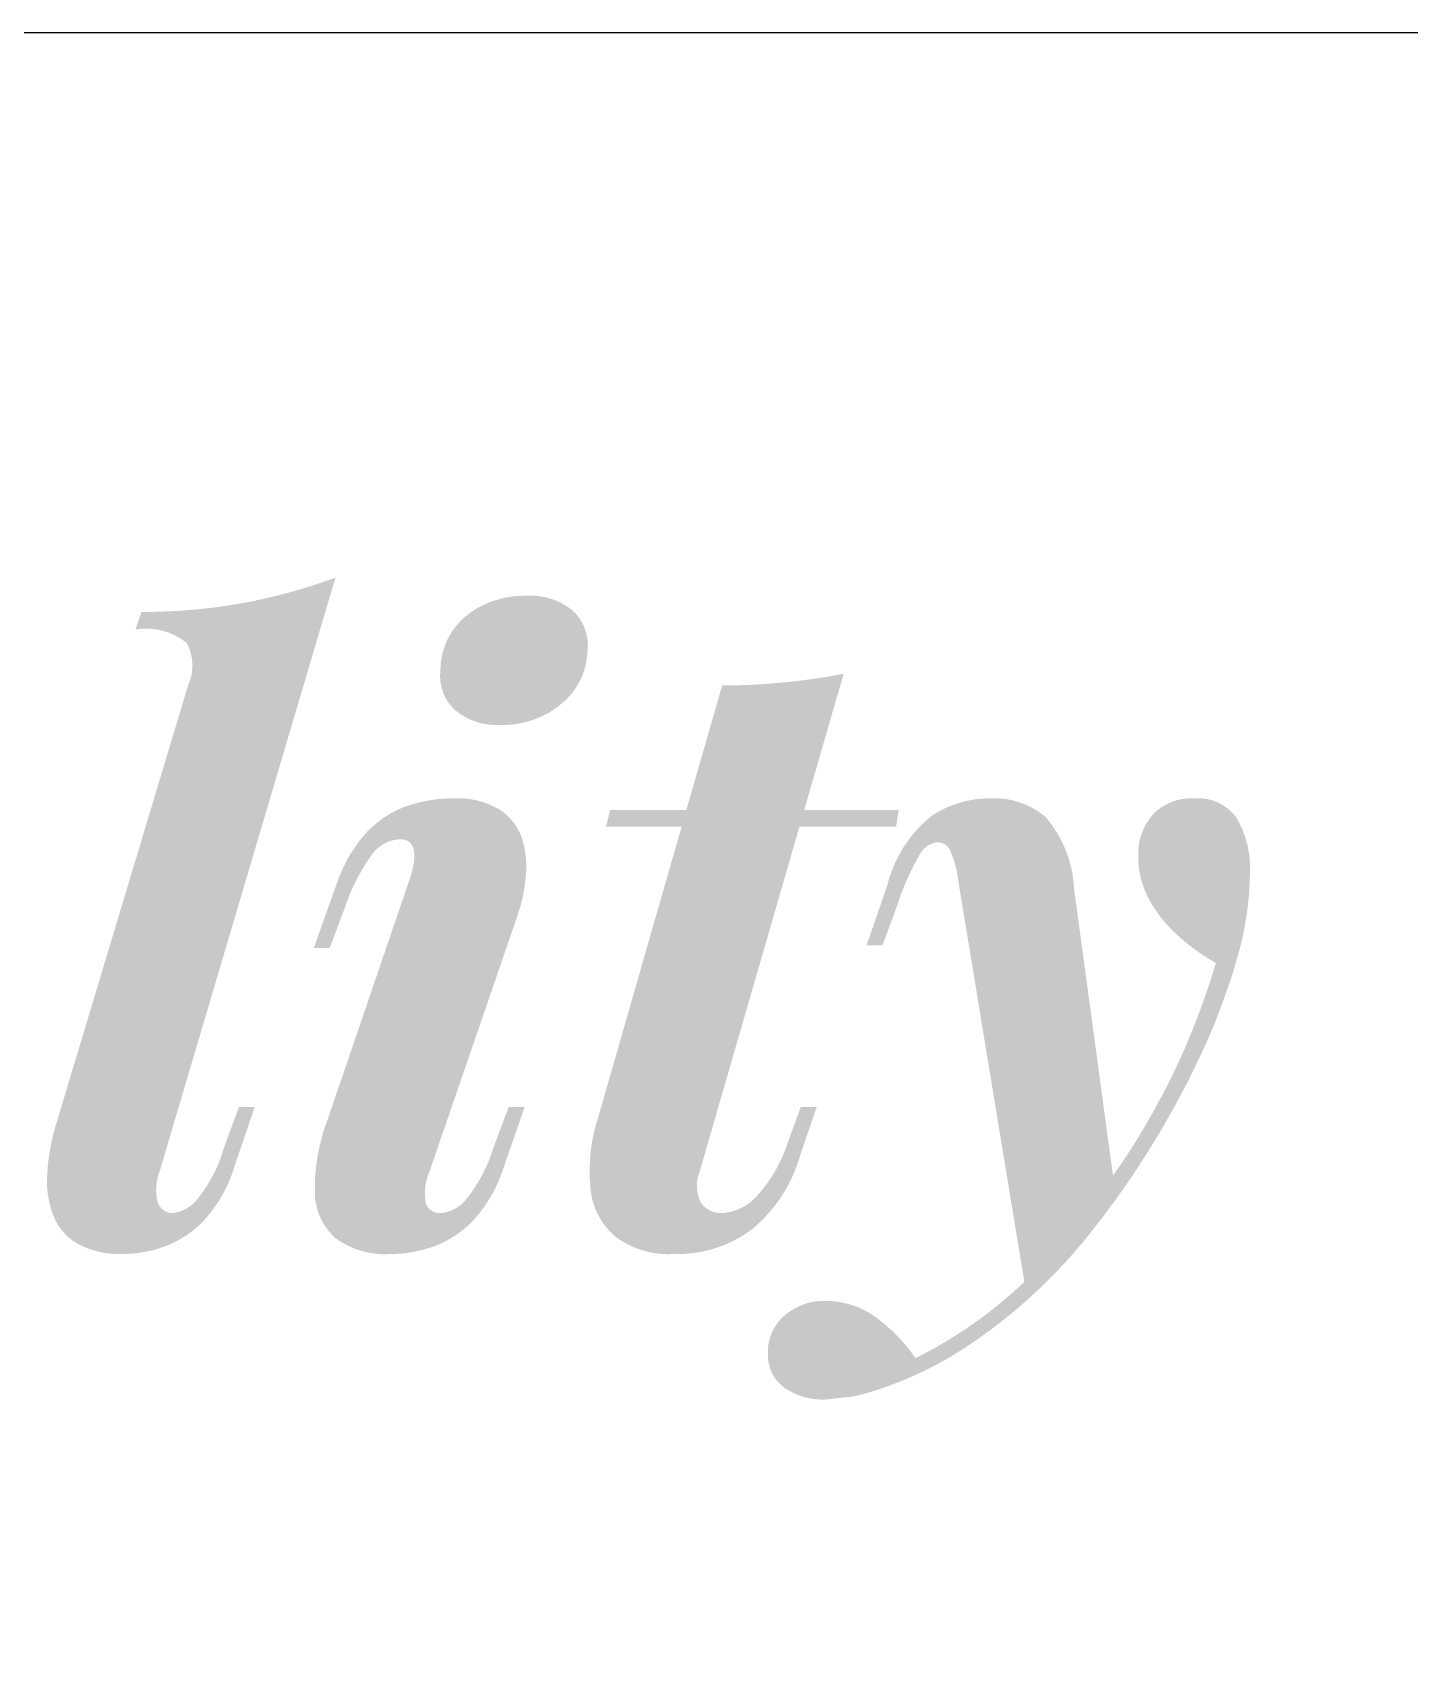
# Model space of a CAD drawing. Header units: millimetres. Extents: x 1235 to 1439, y 1033 to 1126.
# Drawn here: x 1259.47 to 1269.24, y 1114.39 to 1126.01 of the extents above; entities that cross this region are included whole.
import ezdxf

# ---------------------------------------------------------------- set-up
doc = ezdxf.new("R2010")
doc.units = ezdxf.units.MM
doc.layers.add('默认', color=18, linetype='Continuous', true_color=0x000000)

msp = doc.modelspace()

# ---------------------------------------------------------------- hatches: boundary and pattern name
at = {"layer": '默认'}
for points in [[(1261.622, 1122.149), (1260.375, 1117.937), (1260.373, 1117.931), (1260.37, 1117.924), (1260.368, 1117.917), (1260.366, 1117.91), (1260.364, 1117.904), (1260.362, 1117.897), (1260.36, 1117.89), (1260.358, 1117.883), (1260.357, 1117.876), (1260.356, 1117.869), (1260.354, 1117.861), (1260.353, 1117.854), (1260.353, 1117.847), (1260.352, 1117.84), (1260.351, 1117.833), (1260.351, 1117.825), (1260.35, 1117.818), (1260.35, 1117.811), (1260.35, 1117.804), (1260.35, 1117.797), (1260.351, 1117.789), (1260.351, 1117.782), (1260.352, 1117.775), (1260.352, 1117.768), (1260.353, 1117.761), (1260.354, 1117.753), (1260.355, 1117.746), (1260.357, 1117.739), (1260.358, 1117.732), (1260.36, 1117.725), (1260.361, 1117.719), (1260.363, 1117.712), (1260.364, 1117.71), (1260.365, 1117.708), (1260.366, 1117.706), (1260.367, 1117.704), (1260.367, 1117.702), (1260.368, 1117.7), (1260.369, 1117.699), (1260.37, 1117.697), (1260.371, 1117.695), (1260.373, 1117.693), (1260.374, 1117.691), (1260.375, 1117.689), (1260.376, 1117.688), (1260.377, 1117.686), (1260.379, 1117.684), (1260.38, 1117.682), (1260.381, 1117.681), (1260.383, 1117.679), (1260.384, 1117.677), (1260.386, 1117.676), (1260.387, 1117.674), (1260.389, 1117.673), (1260.391, 1117.671), (1260.392, 1117.67), (1260.394, 1117.668), (1260.396, 1117.667), (1260.397, 1117.665), (1260.399, 1117.664), (1260.401, 1117.662), (1260.403, 1117.661), (1260.404, 1117.66), (1260.406, 1117.659), (1260.408, 1117.657), (1260.41, 1117.656), (1260.412, 1117.655), (1260.414, 1117.654), (1260.416, 1117.653), (1260.418, 1117.652), (1260.42, 1117.651), (1260.422, 1117.65), (1260.424, 1117.649), (1260.426, 1117.648), (1260.428, 1117.647), (1260.43, 1117.647), (1260.432, 1117.646), (1260.435, 1117.645), (1260.437, 1117.645), (1260.439, 1117.644), (1260.441, 1117.644), (1260.443, 1117.643), (1260.445, 1117.643), (1260.447, 1117.642), (1260.449, 1117.642), (1260.452, 1117.642), (1260.454, 1117.641), (1260.456, 1117.641), (1260.458, 1117.641), (1260.46, 1117.641), (1260.462, 1117.641), (1260.464, 1117.64), (1260.466, 1117.64), (1260.468, 1117.64), (1260.47, 1117.64), (1260.472, 1117.641), (1260.478, 1117.641), (1260.484, 1117.643), (1260.489, 1117.644), (1260.495, 1117.645), (1260.501, 1117.646), (1260.506, 1117.648), (1260.512, 1117.65), (1260.517, 1117.651), (1260.523, 1117.653), (1260.528, 1117.655), (1260.534, 1117.657), (1260.539, 1117.66), (1260.544, 1117.662), (1260.55, 1117.665), (1260.555, 1117.667), (1260.56, 1117.67), (1260.565, 1117.673), (1260.57, 1117.676), (1260.575, 1117.679), (1260.58, 1117.682), (1260.585, 1117.685), (1260.59, 1117.689), (1260.595, 1117.692), (1260.599, 1117.696), (1260.604, 1117.7), (1260.608, 1117.703), (1260.612, 1117.707), (1260.617, 1117.711), (1260.621, 1117.715), (1260.625, 1117.719), (1260.629, 1117.724), (1260.633, 1117.728), (1260.65, 1117.749), (1260.666, 1117.77), (1260.682, 1117.792), (1260.697, 1117.814), (1260.712, 1117.836), (1260.726, 1117.86), (1260.74, 1117.883), (1260.752, 1117.907), (1260.765, 1117.931), (1260.776, 1117.955), (1260.787, 1117.98), (1260.798, 1118.005), (1260.807, 1118.03), (1260.816, 1118.056), (1260.824, 1118.081), (1260.832, 1118.107), (1260.938, 1118.394), (1261.05, 1118.394), (1260.902, 1117.961), (1260.894, 1117.935), (1260.885, 1117.91), (1260.875, 1117.884), (1260.864, 1117.859), (1260.853, 1117.834), (1260.841, 1117.81), (1260.829, 1117.785), (1260.815, 1117.761), (1260.801, 1117.738), (1260.787, 1117.715), (1260.771, 1117.692), (1260.756, 1117.67), (1260.739, 1117.648), (1260.722, 1117.627), (1260.705, 1117.606), (1260.687, 1117.586), (1260.672, 1117.571), (1260.657, 1117.556), (1260.641, 1117.542), (1260.625, 1117.529), (1260.609, 1117.515), (1260.592, 1117.502), (1260.575, 1117.49), (1260.557, 1117.478), (1260.539, 1117.467), (1260.521, 1117.456), (1260.503, 1117.446), (1260.484, 1117.436), (1260.465, 1117.426), (1260.446, 1117.418), (1260.427, 1117.41), (1260.407, 1117.402), (1260.389, 1117.396), (1260.372, 1117.39), (1260.354, 1117.385), (1260.335, 1117.38), (1260.317, 1117.375), (1260.299, 1117.371), (1260.28, 1117.367), (1260.262, 1117.363), (1260.243, 1117.36), (1260.224, 1117.358), (1260.206, 1117.355), (1260.187, 1117.353), (1260.168, 1117.352), (1260.149, 1117.351), (1260.131, 1117.35), (1260.112, 1117.35), (1260.092, 1117.349), (1260.072, 1117.35), (1260.051, 1117.35), (1260.031, 1117.352), (1260.011, 1117.354), (1259.991, 1117.357), (1259.971, 1117.36), (1259.951, 1117.364), (1259.931, 1117.369), (1259.912, 1117.374), (1259.892, 1117.38), (1259.873, 1117.387), (1259.854, 1117.394), (1259.835, 1117.402), (1259.817, 1117.41), (1259.799, 1117.419), (1259.792, 1117.423), (1259.785, 1117.427), (1259.778, 1117.431), (1259.771, 1117.436), (1259.764, 1117.441), (1259.757, 1117.445), (1259.751, 1117.45), (1259.744, 1117.456), (1259.738, 1117.461), (1259.731, 1117.466), (1259.725, 1117.472), (1259.719, 1117.478), (1259.713, 1117.483), (1259.707, 1117.489), (1259.701, 1117.495), (1259.695, 1117.502), (1259.69, 1117.508), (1259.684, 1117.514), (1259.679, 1117.521), (1259.674, 1117.528), (1259.669, 1117.534), (1259.664, 1117.541), (1259.659, 1117.548), (1259.655, 1117.555), (1259.65, 1117.562), (1259.646, 1117.57), (1259.642, 1117.577), (1259.638, 1117.584), (1259.634, 1117.591), (1259.631, 1117.599), (1259.627, 1117.606), (1259.624, 1117.614), (1259.617, 1117.632), (1259.611, 1117.649), (1259.605, 1117.667), (1259.6, 1117.686), (1259.595, 1117.704), (1259.591, 1117.723), (1259.587, 1117.742), (1259.584, 1117.76), (1259.581, 1117.779), (1259.579, 1117.798), (1259.577, 1117.817), (1259.576, 1117.836), (1259.575, 1117.855), (1259.575, 1117.874), (1259.576, 1117.893), (1259.577, 1117.912), (1259.58, 1117.961), (1259.585, 1118.009), (1259.592, 1118.057), (1259.6, 1118.105), (1259.609, 1118.153), (1259.62, 1118.201), (1259.633, 1118.248), (1259.647, 1118.294), (1260.578, 1121.39), (1260.582, 1121.398), (1260.585, 1121.407), (1260.588, 1121.416), (1260.591, 1121.425), (1260.594, 1121.434), (1260.597, 1121.443), (1260.599, 1121.452), (1260.601, 1121.462), (1260.603, 1121.471), (1260.604, 1121.481), (1260.605, 1121.491), (1260.606, 1121.5), (1260.607, 1121.51), (1260.607, 1121.52), (1260.607, 1121.53), (1260.607, 1121.539), (1260.606, 1121.549), (1260.605, 1121.559), (1260.604, 1121.569), (1260.603, 1121.578), (1260.601, 1121.588), (1260.599, 1121.597), (1260.597, 1121.607), (1260.595, 1121.616), (1260.592, 1121.625), (1260.589, 1121.635), (1260.586, 1121.644), (1260.582, 1121.652), (1260.579, 1121.661), (1260.575, 1121.67), (1260.571, 1121.678), (1260.566, 1121.686), (1260.557, 1121.694), (1260.547, 1121.7), (1260.538, 1121.707), (1260.528, 1121.714), (1260.518, 1121.72), (1260.507, 1121.726), (1260.497, 1121.732), (1260.486, 1121.737), (1260.475, 1121.743), (1260.464, 1121.748), (1260.453, 1121.753), (1260.442, 1121.757), (1260.43, 1121.761), (1260.419, 1121.765), (1260.407, 1121.769), (1260.395, 1121.772), (1260.383, 1121.775), (1260.371, 1121.777), (1260.36, 1121.78), (1260.348, 1121.782), (1260.335, 1121.783), (1260.323, 1121.785), (1260.311, 1121.786), (1260.299, 1121.786), (1260.287, 1121.787), (1260.275, 1121.787), (1260.263, 1121.787), (1260.251, 1121.786), (1260.239, 1121.785), (1260.228, 1121.784), (1260.216, 1121.783), (1260.204, 1121.781), (1260.246, 1121.906), (1260.333, 1121.906), (1260.421, 1121.909), (1260.508, 1121.913), (1260.596, 1121.92), (1260.684, 1121.928), (1260.771, 1121.938), (1260.858, 1121.951), (1260.945, 1121.965), (1261.032, 1121.981), (1261.118, 1122), (1261.203, 1122.02), (1261.288, 1122.042), (1261.373, 1122.066), (1261.457, 1122.092), (1261.54, 1122.12)], [(1262.367, 1121.491), (1262.367, 1121.504), (1262.368, 1121.518), (1262.369, 1121.532), (1262.37, 1121.545), (1262.372, 1121.559), (1262.374, 1121.573), (1262.376, 1121.587), (1262.379, 1121.601), (1262.382, 1121.614), (1262.386, 1121.628), (1262.39, 1121.642), (1262.395, 1121.655), (1262.399, 1121.668), (1262.405, 1121.682), (1262.41, 1121.695), (1262.416, 1121.708), (1262.423, 1121.721), (1262.429, 1121.733), (1262.436, 1121.745), (1262.444, 1121.758), (1262.451, 1121.77), (1262.46, 1121.781), (1262.468, 1121.793), (1262.477, 1121.804), (1262.485, 1121.815), (1262.495, 1121.825), (1262.504, 1121.836), (1262.514, 1121.846), (1262.524, 1121.855), (1262.534, 1121.864), (1262.544, 1121.873), (1262.555, 1121.882), (1262.566, 1121.89), (1262.577, 1121.899), (1262.588, 1121.907), (1262.6, 1121.914), (1262.612, 1121.922), (1262.624, 1121.929), (1262.636, 1121.936), (1262.649, 1121.943), (1262.661, 1121.949), (1262.674, 1121.955), (1262.687, 1121.961), (1262.7, 1121.967), (1262.713, 1121.973), (1262.726, 1121.978), (1262.739, 1121.983), (1262.753, 1121.987), (1262.766, 1121.991), (1262.78, 1121.995), (1262.794, 1121.999), (1262.808, 1122.002), (1262.821, 1122.006), (1262.835, 1122.008), (1262.849, 1122.011), (1262.863, 1122.013), (1262.877, 1122.015), (1262.891, 1122.017), (1262.905, 1122.018), (1262.919, 1122.019), (1262.933, 1122.019), (1262.947, 1122.02), (1262.961, 1122.02), (1262.975, 1122.02), (1262.986, 1122.02), (1262.997, 1122.021), (1263.008, 1122.021), (1263.019, 1122.021), (1263.03, 1122.02), (1263.041, 1122.02), (1263.052, 1122.019), (1263.063, 1122.018), (1263.074, 1122.016), (1263.085, 1122.015), (1263.096, 1122.013), (1263.107, 1122.01), (1263.119, 1122.008), (1263.129, 1122.005), (1263.14, 1122.002), (1263.151, 1121.999), (1263.162, 1121.995), (1263.173, 1121.991), (1263.183, 1121.987), (1263.194, 1121.983), (1263.204, 1121.978), (1263.214, 1121.974), (1263.224, 1121.969), (1263.234, 1121.963), (1263.244, 1121.958), (1263.253, 1121.952), (1263.263, 1121.946), (1263.272, 1121.94), (1263.281, 1121.934), (1263.29, 1121.928), (1263.299, 1121.921), (1263.307, 1121.914), (1263.314, 1121.907), (1263.321, 1121.9), (1263.328, 1121.893), (1263.334, 1121.886), (1263.34, 1121.878), (1263.346, 1121.87), (1263.352, 1121.862), (1263.357, 1121.854), (1263.363, 1121.846), (1263.368, 1121.837), (1263.373, 1121.828), (1263.377, 1121.819), (1263.382, 1121.81), (1263.386, 1121.801), (1263.389, 1121.792), (1263.393, 1121.782), (1263.396, 1121.773), (1263.399, 1121.763), (1263.402, 1121.753), (1263.404, 1121.743), (1263.406, 1121.734), (1263.408, 1121.724), (1263.41, 1121.714), (1263.411, 1121.704), (1263.412, 1121.694), (1263.412, 1121.684), (1263.413, 1121.674), (1263.413, 1121.664), (1263.412, 1121.655), (1263.412, 1121.645), (1263.411, 1121.635), (1263.41, 1121.626), (1263.409, 1121.613), (1263.408, 1121.599), (1263.407, 1121.586), (1263.405, 1121.573), (1263.403, 1121.56), (1263.401, 1121.546), (1263.398, 1121.533), (1263.395, 1121.52), (1263.392, 1121.507), (1263.388, 1121.494), (1263.383, 1121.481), (1263.379, 1121.468), (1263.374, 1121.455), (1263.368, 1121.442), (1263.363, 1121.43), (1263.357, 1121.417), (1263.35, 1121.405), (1263.344, 1121.393), (1263.337, 1121.381), (1263.329, 1121.37), (1263.322, 1121.358), (1263.314, 1121.347), (1263.306, 1121.336), (1263.297, 1121.325), (1263.288, 1121.315), (1263.279, 1121.305), (1263.27, 1121.295), (1263.261, 1121.286), (1263.251, 1121.276), (1263.241, 1121.267), (1263.231, 1121.259), (1263.21, 1121.242), (1263.199, 1121.233), (1263.187, 1121.225), (1263.176, 1121.216), (1263.164, 1121.208), (1263.152, 1121.201), (1263.14, 1121.193), (1263.127, 1121.186), (1263.115, 1121.179), (1263.102, 1121.173), (1263.089, 1121.166), (1263.076, 1121.16), (1263.062, 1121.155), (1263.049, 1121.149), (1263.036, 1121.144), (1263.022, 1121.139), (1263.008, 1121.134), (1262.994, 1121.13), (1262.98, 1121.126), (1262.966, 1121.123), (1262.952, 1121.119), (1262.938, 1121.116), (1262.924, 1121.114), (1262.91, 1121.111), (1262.896, 1121.109), (1262.882, 1121.107), (1262.867, 1121.106), (1262.853, 1121.105), (1262.839, 1121.104), (1262.825, 1121.104), (1262.811, 1121.104), (1262.797, 1121.104), (1262.786, 1121.103), (1262.775, 1121.103), (1262.764, 1121.103), (1262.753, 1121.103), (1262.743, 1121.103), (1262.732, 1121.104), (1262.721, 1121.105), (1262.71, 1121.106), (1262.699, 1121.108), (1262.688, 1121.109), (1262.677, 1121.111), (1262.666, 1121.114), (1262.655, 1121.116), (1262.644, 1121.119), (1262.634, 1121.122), (1262.623, 1121.125), (1262.613, 1121.129), (1262.602, 1121.133), (1262.592, 1121.137), (1262.582, 1121.141), (1262.571, 1121.145), (1262.561, 1121.15), (1262.552, 1121.155), (1262.542, 1121.16), (1262.532, 1121.166), (1262.523, 1121.172), (1262.514, 1121.177), (1262.504, 1121.183), (1262.495, 1121.19), (1262.487, 1121.196), (1262.478, 1121.203), (1262.47, 1121.209), (1262.463, 1121.216), (1262.456, 1121.223), (1262.45, 1121.23), (1262.444, 1121.237), (1262.438, 1121.244), (1262.432, 1121.252), (1262.426, 1121.26), (1262.42, 1121.268), (1262.415, 1121.276), (1262.41, 1121.284), (1262.405, 1121.293), (1262.401, 1121.302), (1262.396, 1121.31), (1262.392, 1121.319), (1262.388, 1121.329), (1262.385, 1121.338), (1262.382, 1121.347), (1262.379, 1121.357), (1262.376, 1121.366), (1262.374, 1121.376), (1262.372, 1121.385), (1262.37, 1121.395), (1262.368, 1121.405), (1262.367, 1121.414), (1262.366, 1121.424), (1262.365, 1121.434), (1262.365, 1121.443), (1262.365, 1121.453), (1262.365, 1121.462), (1262.366, 1121.472), (1262.366, 1121.481)], [(1265.228, 1121.467), (1264.948, 1120.5), (1265.618, 1120.5), (1265.6, 1120.381), (1264.914, 1120.381), (1264.207, 1117.937), (1264.205, 1117.931), (1264.202, 1117.924), (1264.2, 1117.917), (1264.198, 1117.91), (1264.196, 1117.904), (1264.194, 1117.897), (1264.192, 1117.889), (1264.191, 1117.882), (1264.19, 1117.875), (1264.189, 1117.868), (1264.188, 1117.861), (1264.187, 1117.853), (1264.187, 1117.846), (1264.187, 1117.839), (1264.187, 1117.831), (1264.187, 1117.824), (1264.187, 1117.816), (1264.188, 1117.809), (1264.189, 1117.802), (1264.19, 1117.794), (1264.191, 1117.787), (1264.192, 1117.78), (1264.194, 1117.773), (1264.196, 1117.766), (1264.198, 1117.759), (1264.2, 1117.752), (1264.202, 1117.745), (1264.205, 1117.738), (1264.207, 1117.732), (1264.21, 1117.725), (1264.213, 1117.719), (1264.216, 1117.712), (1264.219, 1117.708), (1264.223, 1117.704), (1264.226, 1117.7), (1264.23, 1117.696), (1264.233, 1117.692), (1264.237, 1117.688), (1264.241, 1117.685), (1264.245, 1117.681), (1264.249, 1117.678), (1264.254, 1117.674), (1264.258, 1117.671), (1264.263, 1117.668), (1264.268, 1117.665), (1264.272, 1117.662), (1264.277, 1117.66), (1264.282, 1117.657), (1264.287, 1117.655), (1264.292, 1117.653), (1264.297, 1117.651), (1264.303, 1117.649), (1264.308, 1117.647), (1264.313, 1117.646), (1264.319, 1117.645), (1264.324, 1117.644), (1264.329, 1117.643), (1264.335, 1117.642), (1264.34, 1117.641), (1264.345, 1117.641), (1264.351, 1117.64), (1264.356, 1117.64), (1264.361, 1117.64), (1264.366, 1117.641), (1264.375, 1117.641), (1264.384, 1117.642), (1264.392, 1117.643), (1264.401, 1117.645), (1264.41, 1117.646), (1264.418, 1117.648), (1264.427, 1117.65), (1264.436, 1117.652), (1264.444, 1117.654), (1264.453, 1117.657), (1264.461, 1117.66), (1264.47, 1117.663), (1264.478, 1117.666), (1264.486, 1117.67), (1264.495, 1117.674), (1264.503, 1117.677), (1264.511, 1117.682), (1264.519, 1117.686), (1264.526, 1117.69), (1264.534, 1117.695), (1264.542, 1117.7), (1264.549, 1117.705), (1264.556, 1117.71), (1264.563, 1117.716), (1264.57, 1117.721), (1264.577, 1117.727), (1264.584, 1117.733), (1264.59, 1117.739), (1264.596, 1117.745), (1264.603, 1117.751), (1264.609, 1117.757), (1264.614, 1117.764), (1264.633, 1117.785), (1264.65, 1117.806), (1264.668, 1117.828), (1264.684, 1117.85), (1264.7, 1117.873), (1264.716, 1117.897), (1264.731, 1117.92), (1264.745, 1117.944), (1264.758, 1117.969), (1264.771, 1117.994), (1264.783, 1118.019), (1264.795, 1118.044), (1264.806, 1118.07), (1264.816, 1118.096), (1264.825, 1118.122), (1264.834, 1118.148), (1264.924, 1118.394), (1265.037, 1118.394), (1264.919, 1118.049), (1264.914, 1118.03), (1264.908, 1118.011), (1264.901, 1117.992), (1264.895, 1117.973), (1264.888, 1117.955), (1264.88, 1117.936), (1264.872, 1117.917), (1264.864, 1117.899), (1264.855, 1117.881), (1264.847, 1117.863), (1264.837, 1117.845), (1264.828, 1117.827), (1264.818, 1117.81), (1264.807, 1117.792), (1264.797, 1117.775), (1264.786, 1117.758), (1264.775, 1117.741), (1264.763, 1117.725), (1264.751, 1117.708), (1264.739, 1117.692), (1264.726, 1117.676), (1264.714, 1117.661), (1264.701, 1117.646), (1264.687, 1117.631), (1264.674, 1117.616), (1264.66, 1117.601), (1264.646, 1117.587), (1264.631, 1117.573), (1264.617, 1117.56), (1264.602, 1117.546), (1264.587, 1117.533), (1264.572, 1117.521), (1264.557, 1117.51), (1264.542, 1117.5), (1264.527, 1117.49), (1264.512, 1117.481), (1264.497, 1117.471), (1264.481, 1117.462), (1264.465, 1117.454), (1264.449, 1117.445), (1264.433, 1117.437), (1264.416, 1117.429), (1264.4, 1117.422), (1264.383, 1117.415), (1264.366, 1117.408), (1264.349, 1117.402), (1264.332, 1117.396), (1264.314, 1117.39), (1264.297, 1117.385), (1264.279, 1117.38), (1264.261, 1117.375), (1264.244, 1117.371), (1264.226, 1117.367), (1264.208, 1117.364), (1264.19, 1117.361), (1264.172, 1117.358), (1264.154, 1117.356), (1264.136, 1117.354), (1264.118, 1117.352), (1264.1, 1117.351), (1264.082, 1117.35), (1264.064, 1117.35), (1264.046, 1117.35), (1264.028, 1117.35), (1264.014, 1117.349), (1264.001, 1117.349), (1263.987, 1117.348), (1263.973, 1117.349), (1263.959, 1117.349), (1263.945, 1117.35), (1263.931, 1117.351), (1263.917, 1117.352), (1263.903, 1117.354), (1263.889, 1117.356), (1263.875, 1117.358), (1263.861, 1117.361), (1263.847, 1117.364), (1263.833, 1117.367), (1263.819, 1117.371), (1263.806, 1117.375), (1263.792, 1117.379), (1263.779, 1117.383), (1263.765, 1117.388), (1263.752, 1117.393), (1263.739, 1117.399), (1263.726, 1117.404), (1263.713, 1117.41), (1263.701, 1117.416), (1263.688, 1117.423), (1263.676, 1117.43), (1263.664, 1117.437), (1263.652, 1117.444), (1263.64, 1117.451), (1263.628, 1117.459), (1263.617, 1117.467), (1263.606, 1117.475), (1263.597, 1117.483), (1263.588, 1117.491), (1263.579, 1117.5), (1263.571, 1117.508), (1263.563, 1117.517), (1263.555, 1117.526), (1263.547, 1117.536), (1263.539, 1117.545), (1263.532, 1117.555), (1263.524, 1117.565), (1263.517, 1117.575), (1263.51, 1117.585), (1263.504, 1117.596), (1263.498, 1117.606), (1263.492, 1117.617), (1263.486, 1117.628), (1263.48, 1117.639), (1263.475, 1117.65), (1263.47, 1117.662), (1263.465, 1117.673), (1263.461, 1117.685), (1263.457, 1117.696), (1263.453, 1117.708), (1263.449, 1117.72), (1263.446, 1117.732), (1263.443, 1117.744), (1263.441, 1117.755), (1263.438, 1117.767), (1263.436, 1117.779), (1263.434, 1117.791), (1263.433, 1117.803), (1263.431, 1117.815), (1263.429, 1117.845), (1263.427, 1117.875), (1263.426, 1117.905), (1263.425, 1117.936), (1263.425, 1117.966), (1263.427, 1117.996), (1263.428, 1118.027), (1263.431, 1118.057), (1263.434, 1118.087), (1263.439, 1118.117), (1263.443, 1118.147), (1263.449, 1118.177), (1263.455, 1118.207), (1263.463, 1118.236), (1263.47, 1118.265), (1263.479, 1118.294), (1264.078, 1120.381), (1263.542, 1120.381), (1263.571, 1120.5), (1264.112, 1120.5), (1264.366, 1121.384), (1264.475, 1121.385), (1264.583, 1121.389), (1264.691, 1121.396), (1264.799, 1121.405), (1264.907, 1121.416), (1265.014, 1121.431), (1265.121, 1121.447)], [(1261.629, 1119.972), (1261.638, 1119.997), (1261.647, 1120.022), (1261.657, 1120.047), (1261.668, 1120.071), (1261.679, 1120.095), (1261.691, 1120.119), (1261.703, 1120.143), (1261.716, 1120.166), (1261.73, 1120.189), (1261.744, 1120.212), (1261.759, 1120.234), (1261.774, 1120.256), (1261.79, 1120.278), (1261.807, 1120.299), (1261.824, 1120.319), (1261.841, 1120.339), (1261.856, 1120.355), (1261.871, 1120.37), (1261.887, 1120.384), (1261.903, 1120.398), (1261.92, 1120.412), (1261.937, 1120.425), (1261.954, 1120.438), (1261.972, 1120.45), (1261.991, 1120.462), (1262.009, 1120.473), (1262.028, 1120.484), (1262.047, 1120.493), (1262.067, 1120.503), (1262.086, 1120.512), (1262.106, 1120.52), (1262.126, 1120.527), (1262.146, 1120.534), (1262.166, 1120.54), (1262.186, 1120.546), (1262.206, 1120.551), (1262.226, 1120.557), (1262.247, 1120.561), (1262.267, 1120.565), (1262.288, 1120.569), (1262.308, 1120.572), (1262.329, 1120.575), (1262.35, 1120.578), (1262.371, 1120.58), (1262.391, 1120.581), (1262.412, 1120.582), (1262.433, 1120.583), (1262.454, 1120.583), (1262.464, 1120.583), (1262.475, 1120.584), (1262.486, 1120.584), (1262.496, 1120.584), (1262.507, 1120.584), (1262.517, 1120.583), (1262.528, 1120.583), (1262.539, 1120.582), (1262.55, 1120.581), (1262.56, 1120.579), (1262.571, 1120.578), (1262.581, 1120.576), (1262.592, 1120.575), (1262.603, 1120.573), (1262.613, 1120.571), (1262.624, 1120.568), (1262.634, 1120.566), (1262.645, 1120.563), (1262.655, 1120.56), (1262.665, 1120.557), (1262.675, 1120.554), (1262.686, 1120.55), (1262.696, 1120.546), (1262.706, 1120.543), (1262.716, 1120.539), (1262.726, 1120.534), (1262.735, 1120.53), (1262.745, 1120.525), (1262.754, 1120.521), (1262.764, 1120.516), (1262.773, 1120.511), (1262.782, 1120.506), (1262.789, 1120.502), (1262.796, 1120.497), (1262.803, 1120.492), (1262.809, 1120.488), (1262.815, 1120.483), (1262.822, 1120.478), (1262.828, 1120.472), (1262.834, 1120.467), (1262.84, 1120.462), (1262.846, 1120.456), (1262.852, 1120.45), (1262.858, 1120.444), (1262.863, 1120.438), (1262.869, 1120.432), (1262.874, 1120.426), (1262.88, 1120.419), (1262.885, 1120.413), (1262.89, 1120.406), (1262.894, 1120.4), (1262.899, 1120.393), (1262.903, 1120.386), (1262.908, 1120.379), (1262.912, 1120.372), (1262.916, 1120.365), (1262.92, 1120.358), (1262.924, 1120.35), (1262.927, 1120.343), (1262.931, 1120.336), (1262.934, 1120.328), (1262.937, 1120.321), (1262.94, 1120.313), (1262.943, 1120.306), (1262.948, 1120.29), (1262.953, 1120.274), (1262.957, 1120.257), (1262.961, 1120.241), (1262.964, 1120.224), (1262.967, 1120.207), (1262.97, 1120.19), (1262.972, 1120.173), (1262.974, 1120.156), (1262.975, 1120.139), (1262.976, 1120.122), (1262.976, 1120.105), (1262.976, 1120.088), (1262.976, 1120.071), (1262.975, 1120.055), (1262.973, 1120.038), (1262.97, 1120.001), (1262.965, 1119.965), (1262.96, 1119.929), (1262.953, 1119.893), (1262.945, 1119.858), (1262.936, 1119.822), (1262.925, 1119.787), (1262.914, 1119.752), (1262.29, 1117.937), (1262.287, 1117.931), (1262.284, 1117.924), (1262.282, 1117.917), (1262.279, 1117.911), (1262.277, 1117.904), (1262.275, 1117.897), (1262.273, 1117.89), (1262.271, 1117.883), (1262.269, 1117.876), (1262.267, 1117.869), (1262.265, 1117.862), (1262.264, 1117.855), (1262.263, 1117.847), (1262.261, 1117.84), (1262.26, 1117.833), (1262.259, 1117.826), (1262.259, 1117.818), (1262.258, 1117.811), (1262.258, 1117.804), (1262.257, 1117.796), (1262.257, 1117.789), (1262.257, 1117.782), (1262.257, 1117.775), (1262.257, 1117.767), (1262.258, 1117.76), (1262.258, 1117.753), (1262.259, 1117.746), (1262.26, 1117.738), (1262.26, 1117.731), (1262.262, 1117.724), (1262.263, 1117.717), (1262.264, 1117.71), (1262.265, 1117.708), (1262.265, 1117.706), (1262.266, 1117.704), (1262.267, 1117.702), (1262.268, 1117.701), (1262.269, 1117.699), (1262.27, 1117.697), (1262.27, 1117.695), (1262.271, 1117.693), (1262.272, 1117.691), (1262.274, 1117.69), (1262.275, 1117.688), (1262.276, 1117.686), (1262.277, 1117.684), (1262.278, 1117.682), (1262.28, 1117.681), (1262.281, 1117.679), (1262.282, 1117.677), (1262.284, 1117.676), (1262.285, 1117.674), (1262.287, 1117.672), (1262.288, 1117.671), (1262.29, 1117.669), (1262.291, 1117.668), (1262.293, 1117.666), (1262.295, 1117.665), (1262.296, 1117.663), (1262.298, 1117.662), (1262.3, 1117.661), (1262.302, 1117.659), (1262.304, 1117.658), (1262.305, 1117.657), (1262.307, 1117.656), (1262.309, 1117.654), (1262.311, 1117.653), (1262.313, 1117.652), (1262.315, 1117.651), (1262.317, 1117.65), (1262.319, 1117.649), (1262.321, 1117.648), (1262.323, 1117.648), (1262.325, 1117.647), (1262.327, 1117.646), (1262.329, 1117.645), (1262.331, 1117.645), (1262.333, 1117.644), (1262.336, 1117.644), (1262.338, 1117.643), (1262.34, 1117.643), (1262.342, 1117.642), (1262.344, 1117.642), (1262.346, 1117.641), (1262.348, 1117.641), (1262.35, 1117.641), (1262.352, 1117.641), (1262.354, 1117.64), (1262.357, 1117.64), (1262.359, 1117.64), (1262.361, 1117.64), (1262.363, 1117.64), (1262.365, 1117.64), (1262.367, 1117.64), (1262.369, 1117.64), (1262.371, 1117.641), (1262.377, 1117.641), (1262.383, 1117.642), (1262.389, 1117.643), (1262.395, 1117.644), (1262.401, 1117.645), (1262.407, 1117.647), (1262.413, 1117.648), (1262.419, 1117.65), (1262.425, 1117.652), (1262.431, 1117.654), (1262.437, 1117.656), (1262.443, 1117.658), (1262.448, 1117.661), (1262.454, 1117.663), (1262.46, 1117.666), (1262.465, 1117.669), (1262.471, 1117.672), (1262.476, 1117.675), (1262.482, 1117.678), (1262.487, 1117.681), (1262.492, 1117.685), (1262.497, 1117.689), (1262.502, 1117.692), (1262.507, 1117.696), (1262.512, 1117.7), (1262.517, 1117.704), (1262.522, 1117.708), (1262.526, 1117.712), (1262.53, 1117.717), (1262.535, 1117.721), (1262.539, 1117.726), (1262.543, 1117.73), (1262.559, 1117.751), (1262.576, 1117.772), (1262.591, 1117.794), (1262.606, 1117.816), (1262.621, 1117.839), (1262.635, 1117.862), (1262.649, 1117.885), (1262.662, 1117.909), (1262.674, 1117.933), (1262.686, 1117.957), (1262.697, 1117.981), (1262.708, 1118.006), (1262.718, 1118.031), (1262.727, 1118.056), (1262.736, 1118.081), (1262.744, 1118.107), (1262.852, 1118.394), (1262.965, 1118.394), (1262.815, 1117.961), (1262.806, 1117.935), (1262.797, 1117.91), (1262.787, 1117.885), (1262.776, 1117.86), (1262.765, 1117.835), (1262.753, 1117.81), (1262.74, 1117.786), (1262.727, 1117.762), (1262.713, 1117.739), (1262.698, 1117.716), (1262.683, 1117.693), (1262.667, 1117.671), (1262.651, 1117.649), (1262.634, 1117.628), (1262.616, 1117.607), (1262.599, 1117.587), (1262.584, 1117.572), (1262.569, 1117.557), (1262.553, 1117.543), (1262.537, 1117.529), (1262.52, 1117.516), (1262.503, 1117.503), (1262.486, 1117.49), (1262.468, 1117.478), (1262.45, 1117.467), (1262.432, 1117.456), (1262.413, 1117.446), (1262.395, 1117.436), (1262.375, 1117.427), (1262.356, 1117.418), (1262.337, 1117.41), (1262.317, 1117.403), (1262.299, 1117.396), (1262.28, 1117.391), (1262.262, 1117.385), (1262.243, 1117.38), (1262.224, 1117.375), (1262.205, 1117.371), (1262.186, 1117.367), (1262.167, 1117.364), (1262.148, 1117.36), (1262.129, 1117.358), (1262.11, 1117.355), (1262.091, 1117.353), (1262.071, 1117.352), (1262.052, 1117.351), (1262.033, 1117.35), (1262.014, 1117.35), (1262.001, 1117.349), (1261.988, 1117.349), (1261.975, 1117.348), (1261.962, 1117.348), (1261.949, 1117.349), (1261.936, 1117.349), (1261.923, 1117.35), (1261.91, 1117.352), (1261.897, 1117.353), (1261.884, 1117.355), (1261.872, 1117.357), (1261.859, 1117.359), (1261.846, 1117.362), (1261.833, 1117.365), (1261.82, 1117.368), (1261.808, 1117.372), (1261.795, 1117.375), (1261.782, 1117.38), (1261.77, 1117.384), (1261.758, 1117.388), (1261.746, 1117.393), (1261.733, 1117.399), (1261.722, 1117.404), (1261.71, 1117.41), (1261.698, 1117.415), (1261.687, 1117.422), (1261.675, 1117.428), (1261.664, 1117.435), (1261.653, 1117.441), (1261.642, 1117.449), (1261.632, 1117.456), (1261.622, 1117.463), (1261.613, 1117.471), (1261.605, 1117.479), (1261.597, 1117.487), (1261.59, 1117.495), (1261.582, 1117.504), (1261.575, 1117.512), (1261.568, 1117.521), (1261.561, 1117.531), (1261.554, 1117.54), (1261.547, 1117.55), (1261.541, 1117.559), (1261.535, 1117.569), (1261.53, 1117.58), (1261.524, 1117.59), (1261.519, 1117.6), (1261.514, 1117.611), (1261.509, 1117.622), (1261.505, 1117.632), (1261.501, 1117.643), (1261.497, 1117.654), (1261.494, 1117.666), (1261.491, 1117.677), (1261.488, 1117.688), (1261.486, 1117.699), (1261.483, 1117.71), (1261.481, 1117.722), (1261.48, 1117.733), (1261.478, 1117.744), (1261.477, 1117.756), (1261.477, 1117.767), (1261.476, 1117.778), (1261.476, 1117.789), (1261.476, 1117.822), (1261.477, 1117.854), (1261.478, 1117.886), (1261.48, 1117.918), (1261.483, 1117.95), (1261.486, 1117.982), (1261.491, 1118.014), (1261.496, 1118.046), (1261.502, 1118.078), (1261.508, 1118.109), (1261.516, 1118.141), (1261.524, 1118.172), (1261.532, 1118.203), (1261.542, 1118.234), (1261.552, 1118.264), (1261.563, 1118.294), (1262.144, 1119.996), (1262.156, 1120.032), (1262.161, 1120.049), (1262.165, 1120.065), (1262.169, 1120.081), (1262.172, 1120.096), (1262.175, 1120.111), (1262.177, 1120.125), (1262.179, 1120.139), (1262.181, 1120.152), (1262.181, 1120.158), (1262.181, 1120.165), (1262.182, 1120.171), (1262.182, 1120.176), (1262.182, 1120.182), (1262.181, 1120.188), (1262.181, 1120.193), (1262.181, 1120.198), (1262.18, 1120.204), (1262.179, 1120.209), (1262.179, 1120.213), (1262.178, 1120.218), (1262.177, 1120.223), (1262.176, 1120.225), (1262.175, 1120.227), (1262.175, 1120.229), (1262.174, 1120.231), (1262.173, 1120.233), (1262.173, 1120.236), (1262.172, 1120.238), (1262.171, 1120.239), (1262.17, 1120.241), (1262.169, 1120.243), (1262.168, 1120.245), (1262.167, 1120.247), (1262.166, 1120.249), (1262.165, 1120.251), (1262.164, 1120.252), (1262.163, 1120.254), (1262.162, 1120.256), (1262.161, 1120.257), (1262.16, 1120.259), (1262.159, 1120.26), (1262.157, 1120.262), (1262.156, 1120.263), (1262.155, 1120.265), (1262.154, 1120.266), (1262.152, 1120.267), (1262.151, 1120.269), (1262.149, 1120.27), (1262.148, 1120.271), (1262.146, 1120.273), (1262.145, 1120.274), (1262.143, 1120.275), (1262.142, 1120.276), (1262.14, 1120.277), (1262.138, 1120.278), (1262.137, 1120.279), (1262.135, 1120.28), (1262.133, 1120.281), (1262.131, 1120.282), (1262.13, 1120.283), (1262.128, 1120.284), (1262.126, 1120.284), (1262.124, 1120.285), (1262.122, 1120.286), (1262.12, 1120.286), (1262.118, 1120.287), (1262.116, 1120.288), (1262.114, 1120.288), (1262.112, 1120.289), (1262.11, 1120.289), (1262.108, 1120.29), (1262.105, 1120.29), (1262.103, 1120.29), (1262.101, 1120.291), (1262.099, 1120.291), (1262.094, 1120.292), (1262.089, 1120.292), (1262.084, 1120.292), (1262.079, 1120.292), (1262.072, 1120.292), (1262.065, 1120.291), (1262.058, 1120.29), (1262.051, 1120.289), (1262.044, 1120.288), (1262.037, 1120.287), (1262.029, 1120.285), (1262.022, 1120.283), (1262.015, 1120.281), (1262.008, 1120.279), (1262.002, 1120.277), (1261.995, 1120.274), (1261.988, 1120.271), (1261.981, 1120.268), (1261.975, 1120.265), (1261.968, 1120.261), (1261.962, 1120.258), (1261.955, 1120.254), (1261.949, 1120.25), (1261.943, 1120.246), (1261.937, 1120.241), (1261.931, 1120.237), (1261.926, 1120.232), (1261.92, 1120.228), (1261.915, 1120.223), (1261.91, 1120.218), (1261.904, 1120.212), (1261.9, 1120.207), (1261.895, 1120.202), (1261.89, 1120.196), (1261.886, 1120.191), (1261.882, 1120.185), (1261.867, 1120.164), (1261.853, 1120.143), (1261.839, 1120.122), (1261.826, 1120.101), (1261.812, 1120.079), (1261.8, 1120.057), (1261.787, 1120.035), (1261.775, 1120.012), (1261.764, 1119.99), (1261.753, 1119.967), (1261.742, 1119.944), (1261.732, 1119.921), (1261.722, 1119.897), (1261.713, 1119.874), (1261.704, 1119.85), (1261.696, 1119.826), (1261.581, 1119.521), (1261.468, 1119.521)], [(1265.54, 1119.974), (1265.544, 1119.992), (1265.549, 1120.009), (1265.555, 1120.027), (1265.561, 1120.044), (1265.567, 1120.061), (1265.573, 1120.078), (1265.58, 1120.095), (1265.587, 1120.112), (1265.595, 1120.129), (1265.603, 1120.146), (1265.611, 1120.162), (1265.62, 1120.179), (1265.629, 1120.195), (1265.638, 1120.211), (1265.647, 1120.227), (1265.657, 1120.242), (1265.667, 1120.258), (1265.678, 1120.273), (1265.689, 1120.288), (1265.7, 1120.303), (1265.711, 1120.317), (1265.723, 1120.332), (1265.735, 1120.346), (1265.747, 1120.36), (1265.76, 1120.373), (1265.773, 1120.386), (1265.785, 1120.399), (1265.799, 1120.412), (1265.812, 1120.424), (1265.826, 1120.436), (1265.84, 1120.448), (1265.854, 1120.46), (1265.865, 1120.467), (1265.877, 1120.474), (1265.888, 1120.481), (1265.9, 1120.488), (1265.912, 1120.495), (1265.925, 1120.501), (1265.937, 1120.507), (1265.95, 1120.513), (1265.962, 1120.519), (1265.975, 1120.524), (1265.988, 1120.53), (1266.001, 1120.535), (1266.014, 1120.539), (1266.027, 1120.544), (1266.04, 1120.548), (1266.054, 1120.552), (1266.067, 1120.556), (1266.08, 1120.56), (1266.094, 1120.563), (1266.107, 1120.566), (1266.121, 1120.569), (1266.135, 1120.571), (1266.148, 1120.574), (1266.162, 1120.576), (1266.176, 1120.578), (1266.19, 1120.579), (1266.203, 1120.58), (1266.217, 1120.581), (1266.231, 1120.582), (1266.244, 1120.583), (1266.258, 1120.583), (1266.272, 1120.583), (1266.285, 1120.583), (1266.298, 1120.584), (1266.311, 1120.583), (1266.324, 1120.583), (1266.337, 1120.582), (1266.35, 1120.581), (1266.363, 1120.58), (1266.376, 1120.578), (1266.389, 1120.576), (1266.402, 1120.574), (1266.415, 1120.571), (1266.428, 1120.568), (1266.441, 1120.565), (1266.454, 1120.561), (1266.467, 1120.557), (1266.479, 1120.553), (1266.492, 1120.549), (1266.504, 1120.544), (1266.517, 1120.539), (1266.529, 1120.534), (1266.541, 1120.528), (1266.553, 1120.522), (1266.565, 1120.516), (1266.576, 1120.509), (1266.588, 1120.503), (1266.599, 1120.496), (1266.61, 1120.489), (1266.621, 1120.481), (1266.631, 1120.474), (1266.641, 1120.466), (1266.652, 1120.458), (1266.662, 1120.449), (1266.673, 1120.436), (1266.683, 1120.423), (1266.694, 1120.409), (1266.704, 1120.396), (1266.714, 1120.381), (1266.724, 1120.367), (1266.733, 1120.352), (1266.743, 1120.338), (1266.751, 1120.323), (1266.76, 1120.307), (1266.768, 1120.292), (1266.776, 1120.276), (1266.784, 1120.261), (1266.791, 1120.245), (1266.798, 1120.228), (1266.805, 1120.212), (1266.811, 1120.196), (1266.817, 1120.179), (1266.823, 1120.163), (1266.828, 1120.146), (1266.833, 1120.129), (1266.837, 1120.112), (1266.841, 1120.095), (1266.845, 1120.078), (1266.849, 1120.061), (1266.852, 1120.044), (1266.854, 1120.027), (1266.857, 1120.01), (1266.859, 1119.992), (1266.86, 1119.975), (1266.862, 1119.958), (1266.863, 1119.941), (1267.139, 1117.906), (1267.199, 1117.992), (1267.257, 1118.08), (1267.313, 1118.168), (1267.367, 1118.259), (1267.419, 1118.35), (1267.47, 1118.442), (1267.519, 1118.536), (1267.566, 1118.63), (1267.611, 1118.726), (1267.654, 1118.822), (1267.695, 1118.919), (1267.733, 1119.017), (1267.77, 1119.115), (1267.805, 1119.214), (1267.838, 1119.314), (1267.869, 1119.414), (1267.832, 1119.436), (1267.797, 1119.458), (1267.762, 1119.481), (1267.727, 1119.505), (1267.693, 1119.531), (1267.66, 1119.557), (1267.628, 1119.584), (1267.596, 1119.612), (1267.581, 1119.626), (1267.566, 1119.64), (1267.552, 1119.655), (1267.537, 1119.67), (1267.523, 1119.685), (1267.51, 1119.701), (1267.496, 1119.716), (1267.483, 1119.733), (1267.47, 1119.749), (1267.458, 1119.766), (1267.446, 1119.783), (1267.435, 1119.8), (1267.424, 1119.817), (1267.413, 1119.835), (1267.402, 1119.853), (1267.392, 1119.871), (1267.383, 1119.889), (1267.375, 1119.907), (1267.367, 1119.925), (1267.359, 1119.944), (1267.352, 1119.963), (1267.346, 1119.982), (1267.34, 1120.001), (1267.335, 1120.021), (1267.331, 1120.04), (1267.327, 1120.06), (1267.324, 1120.08), (1267.322, 1120.1), (1267.32, 1120.12), (1267.319, 1120.14), (1267.318, 1120.16), (1267.318, 1120.18), (1267.318, 1120.189), (1267.318, 1120.199), (1267.318, 1120.209), (1267.319, 1120.219), (1267.32, 1120.23), (1267.321, 1120.24), (1267.322, 1120.25), (1267.323, 1120.26), (1267.325, 1120.27), (1267.327, 1120.28), (1267.33, 1120.29), (1267.332, 1120.3), (1267.335, 1120.31), (1267.338, 1120.319), (1267.341, 1120.329), (1267.345, 1120.339), (1267.348, 1120.348), (1267.352, 1120.358), (1267.356, 1120.367), (1267.361, 1120.376), (1267.365, 1120.386), (1267.37, 1120.395), (1267.375, 1120.404), (1267.381, 1120.412), (1267.386, 1120.421), (1267.392, 1120.429), (1267.398, 1120.438), (1267.404, 1120.446), (1267.41, 1120.454), (1267.416, 1120.461), (1267.423, 1120.469), (1267.429, 1120.476), (1267.436, 1120.483), (1267.443, 1120.489), (1267.451, 1120.495), (1267.458, 1120.501), (1267.466, 1120.507), (1267.474, 1120.513), (1267.482, 1120.519), (1267.491, 1120.524), (1267.499, 1120.529), (1267.508, 1120.534), (1267.516, 1120.539), (1267.525, 1120.543), (1267.534, 1120.548), (1267.543, 1120.552), (1267.553, 1120.556), (1267.562, 1120.559), (1267.571, 1120.563), (1267.581, 1120.566), (1267.59, 1120.569), (1267.6, 1120.571), (1267.61, 1120.574), (1267.62, 1120.576), (1267.629, 1120.578), (1267.639, 1120.579), (1267.649, 1120.58), (1267.659, 1120.582), (1267.668, 1120.582), (1267.678, 1120.583), (1267.688, 1120.583), (1267.698, 1120.583), (1267.707, 1120.583), (1267.717, 1120.583), (1267.727, 1120.584), (1267.738, 1120.584), (1267.748, 1120.584), (1267.759, 1120.584), (1267.77, 1120.583), (1267.78, 1120.582), (1267.791, 1120.581), (1267.802, 1120.579), (1267.813, 1120.577), (1267.823, 1120.574), (1267.834, 1120.572), (1267.844, 1120.568), (1267.855, 1120.565), (1267.865, 1120.561), (1267.876, 1120.557), (1267.886, 1120.552), (1267.896, 1120.547), (1267.905, 1120.542), (1267.915, 1120.537), (1267.924, 1120.531), (1267.934, 1120.525), (1267.943, 1120.518), (1267.951, 1120.512), (1267.96, 1120.505), (1267.968, 1120.497), (1267.976, 1120.49), (1267.983, 1120.482), (1267.991, 1120.475), (1267.998, 1120.467), (1268.005, 1120.459), (1268.011, 1120.45), (1268.017, 1120.442), (1268.023, 1120.431), (1268.029, 1120.419), (1268.035, 1120.408), (1268.041, 1120.397), (1268.046, 1120.385), (1268.052, 1120.373), (1268.057, 1120.361), (1268.062, 1120.349), (1268.066, 1120.337), (1268.071, 1120.325), (1268.075, 1120.313), (1268.079, 1120.301), (1268.083, 1120.288), (1268.086, 1120.276), (1268.09, 1120.263), (1268.093, 1120.25), (1268.096, 1120.238), (1268.098, 1120.225), (1268.101, 1120.212), (1268.103, 1120.2), (1268.105, 1120.187), (1268.107, 1120.174), (1268.108, 1120.161), (1268.109, 1120.148), (1268.11, 1120.135), (1268.111, 1120.122), (1268.112, 1120.11), (1268.112, 1120.097), (1268.112, 1120.084), (1268.112, 1120.071), (1268.111, 1120.058), (1268.111, 1120.046), (1268.108, 1119.968), (1268.103, 1119.89), (1268.095, 1119.812), (1268.084, 1119.735), (1268.071, 1119.658), (1268.055, 1119.582), (1268.036, 1119.506), (1268.015, 1119.432), (1267.989, 1119.344), (1267.96, 1119.257), (1267.93, 1119.17), (1267.898, 1119.084), (1267.865, 1118.998), (1267.83, 1118.914), (1267.793, 1118.83), (1267.754, 1118.746), (1267.669, 1118.571), (1267.577, 1118.399), (1267.481, 1118.229), (1267.379, 1118.063), (1267.277, 1117.906), (1267.17, 1117.752), (1267.058, 1117.601), (1266.942, 1117.454), (1266.894, 1117.397), (1266.845, 1117.34), (1266.795, 1117.285), (1266.743, 1117.23), (1266.691, 1117.177), (1266.638, 1117.124), (1266.583, 1117.073), (1266.528, 1117.022), (1266.472, 1116.973), (1266.414, 1116.924), (1266.355, 1116.877), (1266.296, 1116.831), (1266.235, 1116.786), (1266.174, 1116.742), (1266.111, 1116.7), (1266.048, 1116.659), (1265.986, 1116.621), (1265.922, 1116.584), (1265.858, 1116.55), (1265.792, 1116.517), (1265.725, 1116.486), (1265.658, 1116.457), (1265.59, 1116.43), (1265.521, 1116.405), (1265.492, 1116.395), (1265.463, 1116.385), (1265.434, 1116.376), (1265.405, 1116.367), (1265.376, 1116.359), (1265.346, 1116.351), (1265.316, 1116.344), (1265.286, 1116.338), (1265.104, 1116.318), (1265.095, 1116.317), (1265.085, 1116.317), (1265.075, 1116.317), (1265.065, 1116.317), (1265.055, 1116.318), (1265.045, 1116.318), (1265.035, 1116.319), (1265.025, 1116.32), (1265.015, 1116.321), (1265.005, 1116.323), (1264.995, 1116.324), (1264.985, 1116.326), (1264.975, 1116.328), (1264.966, 1116.331), (1264.956, 1116.333), (1264.946, 1116.336), (1264.936, 1116.339), (1264.927, 1116.342), (1264.917, 1116.345), (1264.908, 1116.349), (1264.898, 1116.352), (1264.889, 1116.356), (1264.88, 1116.36), (1264.871, 1116.365), (1264.862, 1116.369), (1264.853, 1116.374), (1264.844, 1116.378), (1264.836, 1116.383), (1264.827, 1116.389), (1264.819, 1116.394), (1264.81, 1116.399), (1264.802, 1116.405), (1264.796, 1116.41), (1264.789, 1116.416), (1264.783, 1116.421), (1264.777, 1116.427), (1264.771, 1116.434), (1264.765, 1116.44), (1264.759, 1116.447), (1264.753, 1116.453), (1264.748, 1116.46), (1264.743, 1116.467), (1264.738, 1116.475), (1264.733, 1116.482), (1264.729, 1116.49), (1264.724, 1116.498), (1264.72, 1116.506), (1264.716, 1116.514), (1264.713, 1116.522), (1264.709, 1116.53), (1264.706, 1116.539), (1264.704, 1116.547), (1264.701, 1116.555), (1264.699, 1116.564), (1264.697, 1116.573), (1264.695, 1116.581), (1264.693, 1116.59), (1264.692, 1116.599), (1264.691, 1116.607), (1264.691, 1116.616), (1264.69, 1116.624), (1264.69, 1116.633), (1264.69, 1116.641), (1264.69, 1116.65), (1264.69, 1116.659), (1264.69, 1116.668), (1264.691, 1116.677), (1264.692, 1116.686), (1264.692, 1116.695), (1264.694, 1116.704), (1264.695, 1116.713), (1264.697, 1116.722), (1264.699, 1116.731), (1264.701, 1116.74), (1264.703, 1116.749), (1264.706, 1116.758), (1264.709, 1116.767), (1264.712, 1116.776), (1264.716, 1116.785), (1264.719, 1116.793), (1264.723, 1116.802), (1264.727, 1116.81), (1264.732, 1116.818), (1264.736, 1116.826), (1264.741, 1116.834), (1264.746, 1116.842), (1264.751, 1116.85), (1264.757, 1116.857), (1264.762, 1116.865), (1264.768, 1116.872), (1264.774, 1116.879), (1264.78, 1116.886), (1264.786, 1116.892), (1264.793, 1116.899), (1264.799, 1116.905), (1264.806, 1116.911), (1264.813, 1116.917), (1264.821, 1116.924), (1264.829, 1116.93), (1264.837, 1116.936), (1264.845, 1116.942), (1264.853, 1116.947), (1264.862, 1116.953), (1264.871, 1116.958), (1264.879, 1116.963), (1264.888, 1116.968), (1264.897, 1116.972), (1264.907, 1116.977), (1264.916, 1116.981), (1264.925, 1116.985), (1264.935, 1116.989), (1264.944, 1116.992), (1264.954, 1116.996), (1264.964, 1116.999), (1264.974, 1117.002), (1264.983, 1117.004), (1264.993, 1117.007), (1265.003, 1117.009), (1265.013, 1117.011), (1265.023, 1117.012), (1265.033, 1117.014), (1265.043, 1117.015), (1265.053, 1117.016), (1265.063, 1117.016), (1265.073, 1117.017), (1265.083, 1117.017), (1265.093, 1117.017), (1265.103, 1117.016), (1265.114, 1117.016), (1265.126, 1117.016), (1265.137, 1117.016), (1265.148, 1117.015), (1265.16, 1117.014), (1265.171, 1117.013), (1265.182, 1117.011), (1265.194, 1117.01), (1265.205, 1117.008), (1265.216, 1117.006), (1265.228, 1117.004), (1265.239, 1117.001), (1265.25, 1116.998), (1265.261, 1116.995), (1265.272, 1116.992), (1265.283, 1116.989), (1265.294, 1116.985), (1265.305, 1116.982), (1265.316, 1116.978), (1265.327, 1116.973), (1265.337, 1116.969), (1265.348, 1116.964), (1265.358, 1116.96), (1265.369, 1116.955), (1265.379, 1116.949), (1265.389, 1116.944), (1265.399, 1116.938), (1265.409, 1116.933), (1265.418, 1116.927), (1265.428, 1116.921), (1265.437, 1116.914), (1265.447, 1116.908), (1265.468, 1116.893), (1265.488, 1116.877), (1265.509, 1116.86), (1265.529, 1116.844), (1265.548, 1116.826), (1265.568, 1116.809), (1265.587, 1116.791), (1265.605, 1116.772), (1265.623, 1116.753), (1265.641, 1116.734), (1265.658, 1116.714), (1265.675, 1116.694), (1265.692, 1116.674), (1265.708, 1116.653), (1265.723, 1116.632), (1265.738, 1116.611), (1265.79, 1116.638), (1265.842, 1116.665), (1265.894, 1116.694), (1265.945, 1116.724), (1265.996, 1116.755), (1266.046, 1116.787), (1266.095, 1116.819), (1266.144, 1116.853), (1266.192, 1116.887), (1266.24, 1116.922), (1266.286, 1116.959), (1266.333, 1116.996), (1266.378, 1117.034), (1266.423, 1117.072), (1266.467, 1117.112), (1266.51, 1117.152), (1266.043, 1119.987), (1266.039, 1120.016), (1266.034, 1120.044), (1266.029, 1120.073), (1266.022, 1120.101), (1266.014, 1120.129), (1266.006, 1120.156), (1265.996, 1120.184), (1265.986, 1120.21), (1265.985, 1120.212), (1265.984, 1120.214), (1265.984, 1120.215), (1265.983, 1120.217), (1265.982, 1120.218), (1265.981, 1120.22), (1265.98, 1120.222), (1265.979, 1120.223), (1265.978, 1120.225), (1265.977, 1120.226), (1265.976, 1120.228), (1265.975, 1120.229), (1265.974, 1120.231), (1265.973, 1120.232), (1265.972, 1120.234), (1265.971, 1120.235), (1265.97, 1120.236), (1265.968, 1120.238), (1265.967, 1120.239), (1265.966, 1120.241), (1265.964, 1120.242), (1265.963, 1120.243), (1265.962, 1120.245), (1265.96, 1120.246), (1265.959, 1120.247), (1265.957, 1120.248), (1265.956, 1120.249), (1265.954, 1120.251), (1265.953, 1120.252), (1265.951, 1120.253), (1265.95, 1120.254), (1265.948, 1120.255), (1265.947, 1120.256), (1265.945, 1120.257), (1265.943, 1120.258), (1265.942, 1120.259), (1265.94, 1120.26), (1265.938, 1120.261), (1265.937, 1120.261), (1265.935, 1120.262), (1265.933, 1120.263), (1265.931, 1120.264), (1265.93, 1120.264), (1265.928, 1120.265), (1265.926, 1120.266), (1265.924, 1120.266), (1265.923, 1120.267), (1265.921, 1120.267), (1265.919, 1120.268), (1265.917, 1120.268), (1265.915, 1120.269), (1265.914, 1120.269), (1265.912, 1120.269), (1265.91, 1120.27), (1265.908, 1120.27), (1265.906, 1120.27), (1265.905, 1120.27), (1265.903, 1120.271), (1265.901, 1120.271), (1265.899, 1120.271), (1265.897, 1120.271), (1265.896, 1120.271), (1265.894, 1120.271), (1265.892, 1120.271), (1265.888, 1120.27), (1265.883, 1120.27), (1265.878, 1120.269), (1265.874, 1120.268), (1265.869, 1120.266), (1265.865, 1120.265), (1265.86, 1120.264), (1265.856, 1120.262), (1265.851, 1120.26), (1265.847, 1120.258), (1265.842, 1120.256), (1265.838, 1120.254), (1265.834, 1120.252), (1265.83, 1120.25), (1265.825, 1120.247), (1265.821, 1120.244), (1265.817, 1120.242), (1265.814, 1120.239), (1265.81, 1120.236), (1265.806, 1120.233), (1265.802, 1120.229), (1265.799, 1120.226), (1265.796, 1120.223), (1265.792, 1120.219), (1265.789, 1120.215), (1265.786, 1120.212), (1265.783, 1120.208), (1265.78, 1120.204), (1265.778, 1120.2), (1265.775, 1120.196), (1265.773, 1120.192), (1265.77, 1120.188), (1265.746, 1120.146), (1265.723, 1120.102), (1265.701, 1120.058), (1265.68, 1120.013), (1265.66, 1119.968), (1265.642, 1119.922), (1265.625, 1119.875), (1265.61, 1119.828), (1265.504, 1119.541), (1265.391, 1119.541)]]:
    msp.add_hatch(color=256, dxfattribs=at).paths.add_polyline_path(points, flags=0)

# ---------------------------------------------------------------- linework, layer by layer
msp.add_lwpolyline([(1234.52, 1033.015), (1438.52, 1033.015), (1438.52, 1126.015), (1344.02, 1126.015), (1343.918, 1124.78), (1343.613, 1123.58), (1343.116, 1122.445), (1342.438, 1121.408), (1341.599, 1120.497), (1340.622, 1119.736), (1339.533, 1119.146), (1338.361, 1118.744), (1337.139, 1118.54), (1335.901, 1118.54), (1334.679, 1118.744), (1333.507, 1119.146), (1332.418, 1119.736), (1331.44, 1120.497), (1330.601, 1121.408), (1329.924, 1122.445), (1329.426, 1123.58), (1329.122, 1124.78), (1329.02, 1126.015), (1234.52, 1126.015)], close=True, dxfattribs=at)

doc.saveas('drawing.dxf')
